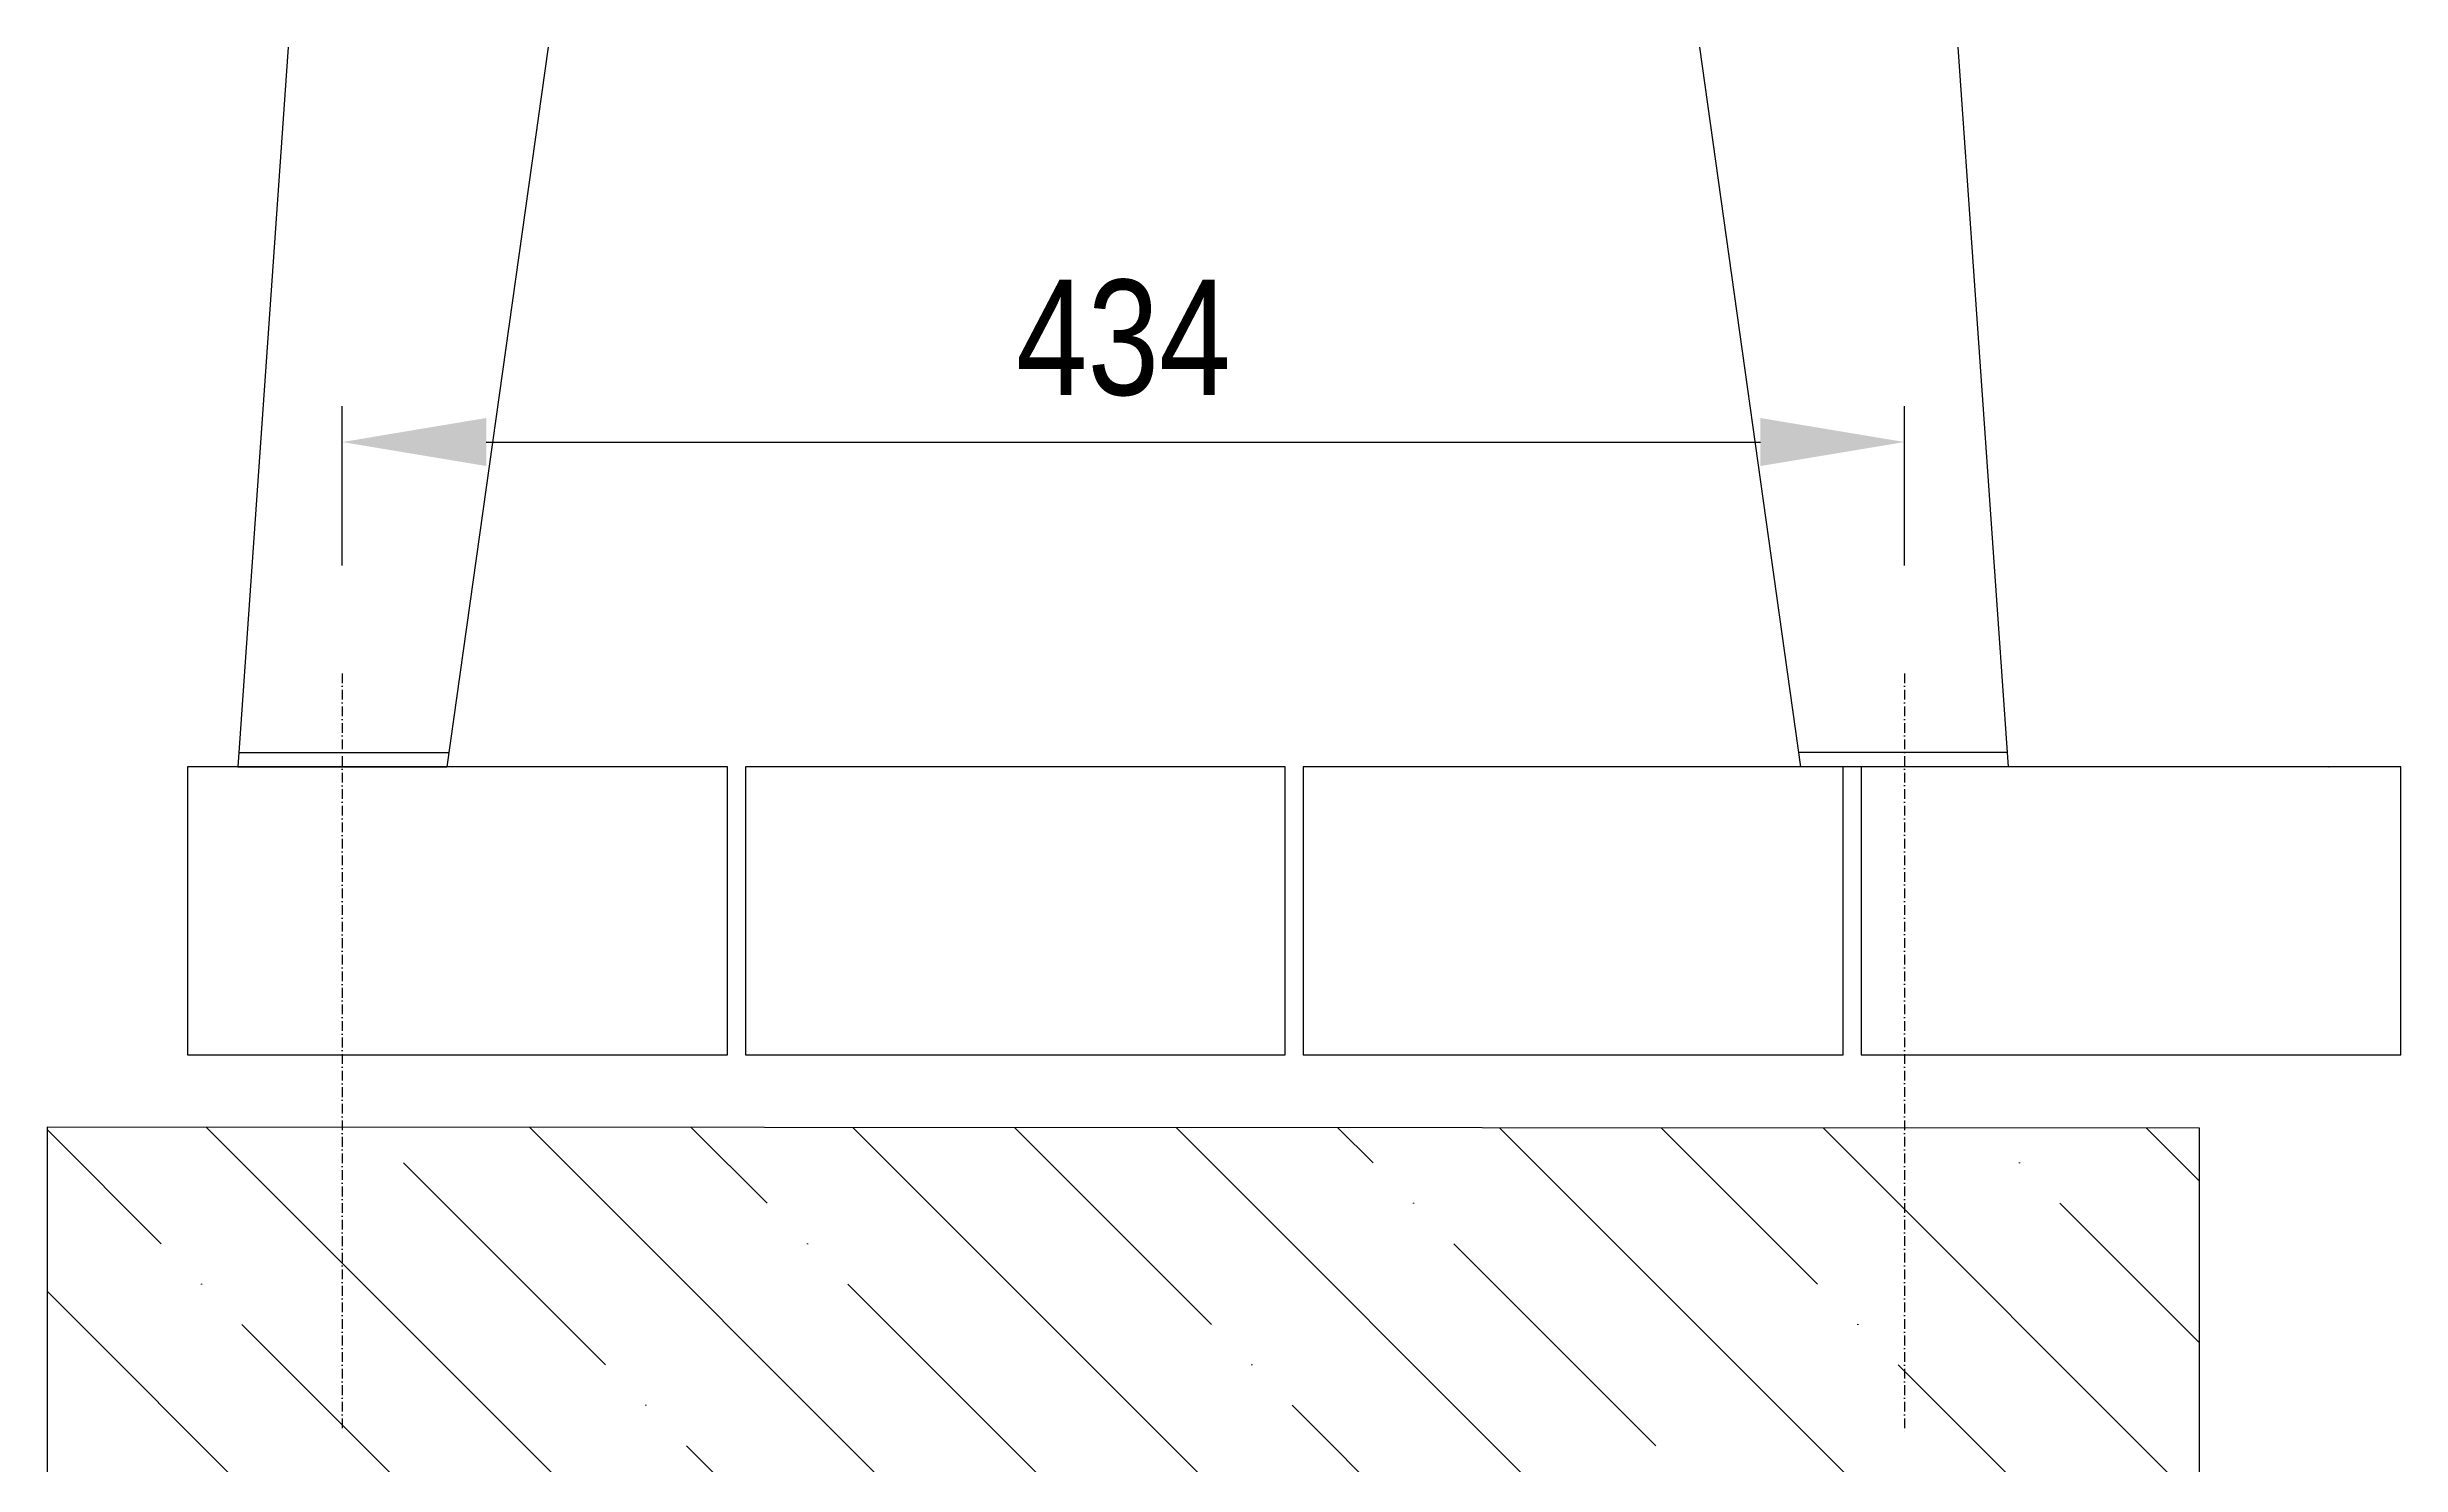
# Model space of a CAD drawing. Header units: millimetres. Extents: x 11004 to 17146, y 3085 to 7285.
# Drawn here: x 12051 to 12705, y 5417 to 5810 of the extents above; entities that cross this region are included whole.
import ezdxf

# ---------------------------------------------------------------- set-up
doc = ezdxf.new("R2010")
doc.units = ezdxf.units.MM
doc.header["$LTSCALE"] = 0.3
doc.linetypes.add('DashDot', pattern=[15, 9, -3, 0, -3])
doc.layers.add('SRAFY', color=251, linetype='Continuous', lineweight=13)
doc.styles.add('SEACAD_Arial', font='arial.ttf', dxfattribs={"width": 0.8})
doc.dimstyles.new('ISO-25', dxfattribs={"dimtxt": 1.6, "dimasz": 2, "dimexe": 0.5, "dimexo": 1.5, "dimtad": 1, "dimdec": 0, "dimtxsty": 'SEACAD_Arial', "dimcen": 2, "dimadec": 0, "dimazin": 0, "dimtfac": 1, "dimtdec": 0, "dimtmove": 0, "dimatfit": 3, "dimfxl": 1, "dimarcsym": 0})

# ---------------------------------------------------------------- blocks, each defined once
blk = doc.blocks.new('*D137')
at = {"color": 0, "lineweight": -2, "transparency": 16777216}
for p, q in [((12133.43, 5666.45), (12133.43, 5710.72)), ((12567.49, 5666.46), (12567.49, 5710.72)), ((12173.43, 5700.72), (12527.49, 5700.72))]:
    blk.add_line(p, q, dxfattribs=at)
at = {"color": 0, "transparency": 16777216}
for points in [[(12173.43, 5707.39), (12173.43, 5694.05), (12133.43, 5700.72)], [(12527.49, 5707.39), (12527.49, 5694.05), (12567.49, 5700.72)]]:
    blk.add_solid(points, dxfattribs=at)
at = {"layer": 'Defpoints', "color": 0, "transparency": 16777216}
for p in [(12567.49, 5700.72), (12133.43, 5636.45), (12567.49, 5636.46)]:
    blk.add_point(p, dxfattribs=at)
at = {"color": 0, "transparency": 16777216, "insert": (12350.46, 5729.57), "char_height": 32, "attachment_point": 5, "style": 'SEACAD_Arial'}
blk.add_mtext('434', dxfattribs=at)

msp = doc.modelspace()

# ---------------------------------------------------------------- hatches: boundary and pattern name
at = {"layer": 'SRAFY'}
h = msp.add_hatch(dxfattribs=at)
h.set_pattern_fill('ANSI35', color=256, scale=10, angle=90)
h.set_pattern_definition([(135, (6650, 0), (-44.9013, -44.9013), []), (135, (6650, 44.9), (-44.9013, -44.9013), [79.375, -15.875, 0, -15.875])])
h.paths.add_polyline_path([(12114.41, 5510.39), (12114.41, 5260.08), (12649.49, 5260.09), (12649.49, 5510.09)])
h.paths.add_polyline_path([(12114.41, 5510.39), (12051.4, 5510.42), (12051.44, 5260.08), (12087.41, 5260.1, 2.414211), (12087.4, 5260.11, 0.414214), (12087.41, 5260.1), (12114.41, 5260.1)])

# ---------------------------------------------------------------- linework, layer by layer
for p, q in [((12118.42, 5810.45), (12104.41, 5610.45)), ((12190.59, 5810.45), (12162.46, 5610.45)), ((12510.51, 5810.45), (12538.65, 5610.46)), ((12582.31, 5810.45), (12596.32, 5610.46)), ((12104.69, 5614.45), (12163.02, 5614.45)), ((12596.04, 5614.46), (12538.09, 5614.46)), ((12104.41, 5610.45), (12162.46, 5610.45)), ((12104.41, 5610.45), (12162.46, 5610.45)), ((12596.32, 5610.46), (12538.65, 5610.46))]:
    msp.add_line(p, q)
at = {"linetype": 'DashDot', "lineweight": 30}
for p, q in [((12133.43, 5636.45), (12133.43, 5425.78)), ((12567.49, 5636.46), (12567.49, 5425.79))]:
    msp.add_line(p, q, dxfattribs=at)
at = {"color": 7, "linetype": 'Continuous'}
for p, q in [((12240.45, 5610.45), (12090.45, 5610.45)), ((12090.45, 5610.45), (12090.45, 5530.45)), ((12240.45, 5530.45), (12240.45, 5610.45)), ((12395.45, 5610.45), (12245.45, 5610.45)), ((12245.45, 5610.45), (12245.45, 5530.45)), ((12395.45, 5530.45), (12395.45, 5610.45)), ((12550.45, 5610.45), (12400.45, 5610.45)), ((12400.45, 5610.45), (12400.45, 5530.45)), ((12550.45, 5530.45), (12550.45, 5610.45)), ((12705.45, 5610.45), (12555.45, 5610.45)), ((12555.45, 5610.45), (12555.45, 5530.45)), ((12705.45, 5530.45), (12705.45, 5610.45)), ((12090.45, 5530.45), (12240.45, 5530.45)), ((12245.45, 5530.45), (12395.45, 5530.45)), ((12400.45, 5530.45), (12550.45, 5530.45)), ((12555.45, 5530.45), (12705.45, 5530.45))]:
    msp.add_line(p, q, dxfattribs=at)
msp.add_lwpolyline([(12051.44, 5260.08), (12649.49, 5260.09), (12649.49, 5510.09), (12051.4, 5510.42)], close=True)
for centre in [(12169.39, 5610.45), (12685.47, 5610.44)]:
    msp.add_circle(centre, 0.01, dxfattribs=at)

# ---------------------------------------------------------------- dimensions: what is measured, and where the dimension line sits
dim = msp.add_linear_dim(base=(12567.49, 5700.72), p1=(12133.43, 5636.45), p2=(12567.49, 5636.46), dimstyle='ISO-25', override={"dimrnd": 1})
dim.commit()
dim.dimension.update_dxf_attribs({"geometry": '*D137', "text_midpoint": (12350.46, 5700.72), "dimtype": 160})

doc.saveas('drawing.dxf')
